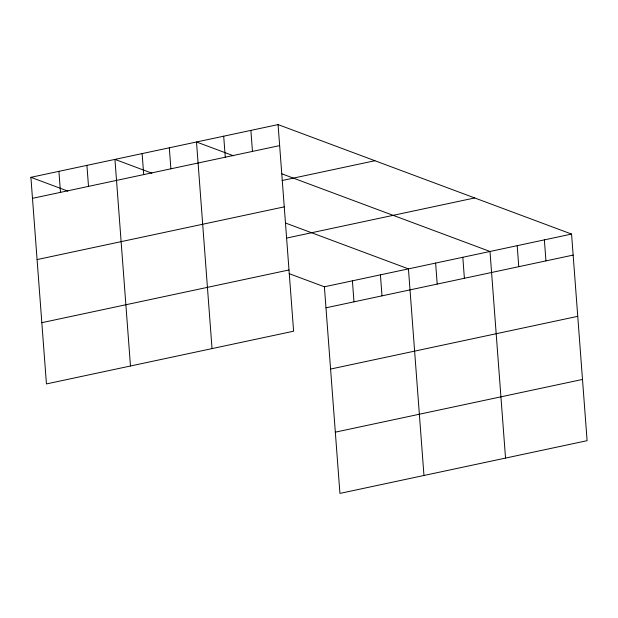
<?xml version="1.0" encoding="UTF-8"?>
<svg xmlns="http://www.w3.org/2000/svg" width="618" height="618" viewBox="0 0 618 618"><rect width="100%" height="100%" fill="white"/><g stroke="black" fill="none" stroke-linecap="round" stroke-linejoin="round"><path stroke-width="0.93" d="M278.069 124.597L293.604 331.202L46.435 383.925L30.9 177.32L278.069 124.597L571.565 234.075L587.1 440.68L339.931 493.403L324.396 286.798L289.178 273.658M32.484 198.332L279.653 145.609M282.109 180.526L374.925 160.726M37.088 259.575L284.257 206.852M286.366 238.123L474.709 197.945M41.831 322.681L289 269.958M324.396 286.798L571.565 234.075M325.972 307.81L573.149 255.087M330.576 369.054L577.753 316.331M335.327 432.16L582.496 379.437M233.488 155.79L196.501 141.993L212.036 348.598M281.908 173.851L489.997 251.472L505.532 458.077M151.92 173.187L114.94 159.39L130.475 366.003M285.547 223.036L408.436 268.869L423.963 475.481M30.9 177.32L67.88 191.117M544.373 239.877L545.957 260.889M517.189 245.67L518.765 266.682M462.812 257.273L464.388 278.285M435.62 263.075L437.204 284.087M380.418 274.848L382.001 295.86M352.407 280.827L353.99 301.831M250.885 130.398L252.461 151.402M223.693 136.192L225.276 157.204M169.317 147.795L170.892 168.807M142.125 153.596L143.708 174.608M86.922 165.369L88.505 186.381M58.911 171.348L60.494 192.352"/></g></svg>
